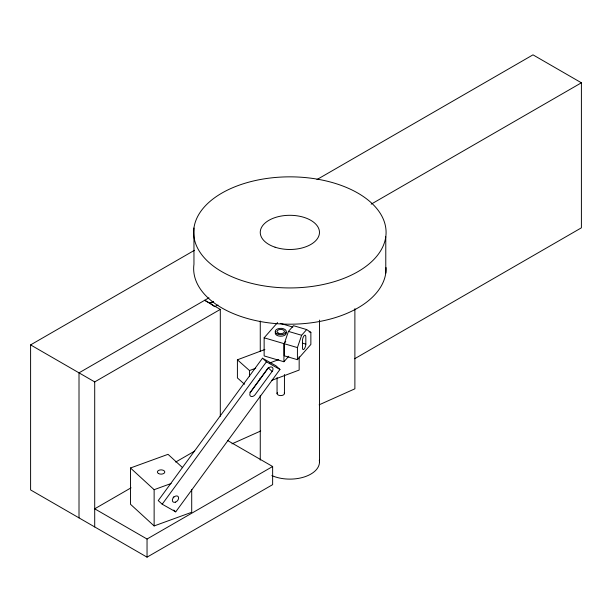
<?xml version="1.0" encoding="UTF-8"?>
<svg xmlns="http://www.w3.org/2000/svg" width="612" height="612" viewBox="0 0 612 612"><rect width="100%" height="100%" fill="white"/><g stroke="black" fill="none" stroke-linecap="round" stroke-linejoin="round"><path stroke-width="0.92" d="M284.236 343.714L288.436 331.398L293.477 325.691L306.666 329.57L310.865 332.362L310.865 344.449L297.424 359.68L284.236 355.802L284.236 343.714L297.424 347.593L297.424 359.68M297.424 347.593L301.624 335.277L306.666 329.57M262.479 358.204L158.248 500.585L162.195 504.204L175.728 511.854L279.959 369.472L276.02 365.854L262.479 358.204L266.427 361.822L279.959 369.472M162.195 504.204L266.427 361.822M272.133 371.446L255.181 394.602A3.703 2.555 -47.5 0 1 250.759 396.293A3.703 2.555 -47.5 0 1 250.675 392.047L267.62 368.898A3.703 2.555 -47.5 0 1 272.049 367.208A3.703 2.555 -47.5 0 1 272.133 371.446L268.194 367.827L251.241 390.984A3.703 2.555 -47.5 0 1 249.849 392.3M288.803 356.207L283.922 361.746L264.139 355.932L264.139 337.801L277.573 322.57M283.922 361.746L283.922 343.623L285.75 341.542M227.664 440.548L272.638 466.512L272.638 484.643L147.041 557.157L30.6 489.929L30.6 344.9L194.478 250.285M316.97 179.561L532.991 54.843L581.4 82.796L581.4 227.825L354.623 358.754M208.952 297.822L79.009 372.846L79.009 517.874M371.17 204.163L581.4 82.796M213.305 301.356L210 303.261L204.76 300.24M30.6 344.9L94.707 381.911L220.305 309.397L220.305 416.259M131.067 487.818L94.707 508.809L147.041 539.027L272.638 466.512M175.682 462.06L194.692 451.09M213.481 301.701L210 303.261L214.537 306.643L218.017 305.082M231.971 443.861L260.735 430.978M319.143 404.823L354.883 388.819L354.883 308.67M244.525 384.26L237.41 377.933L237.41 359.802L264.897 349.498M237.41 359.802L249.505 370.558L255.709 368.225M269.9 362.908L278.766 359.581M271.674 380.373L299.161 370.069L299.161 356.712M191.709 489.378L191.709 512.282L154.132 525.938L130.471 504.25L130.471 467.989L168.04 454.326L182.659 467.729M130.471 467.989L154.132 489.684L171.13 483.503M280.273 323.365L292.865 327.068M309.106 331.849L310.865 332.362M288.436 331.398L301.624 335.277M302.305 343.08L305.824 344.12A3.703 1.369 -73.6 0 1 304.141 349.039A3.703 1.369 -73.6 0 1 302.466 347.922L302.466 340.624A3.703 1.369 -73.6 0 1 304.141 335.697A3.703 1.369 -73.6 0 1 305.824 336.814L305.824 344.12M264.139 337.801L283.922 343.623M204.607 300.331L220.305 309.397M173.754 510.048L175.728 511.854M385.782 236.768A96.214 55.547 0 0 1 235.345 278.162A96.214 55.547 0 0 1 248.48 182.246A96.214 55.547 0 0 1 385.782 236.768L385.782 273.029M319.472 320.091L319.472 462.022M284.442 374.475L284.442 393.355M277.052 377.528L277.052 393.577M260.261 321.04L260.261 351.525M260.261 395.344L260.261 460.117M249.505 370.558L249.505 376.281M193.958 228.016L193.958 264.277A96.214 55.547 0 0 0 286.997 324.176A96.214 55.547 0 0 0 386.065 267.589M154.132 489.684L154.132 525.938M147.041 539.027L147.041 557.157M94.707 381.911L94.707 526.94M259.947 378.729A3.703 2.532 -48.4 0 1 259.35 379.486M284.266 392.805A3.703 2.134 0 0 1 280.457 395.597A3.703 2.134 0 0 1 277.45 392.499M286.056 332.102A5.554 3.205 0 0 1 280.22 336.233A5.554 3.205 0 0 1 275.844 331.536M173.785 496.791A3.703 2.555 -47.5 0 1 173.15 497.518M319.311 460.239A29.606 17.09 0 0 1 304.332 476.939A29.606 17.09 0 0 1 271.843 475.585M278.269 333.119A3.703 2.134 0 0 0 284.366 331.972A3.703 2.134 0 0 0 279.6 329.501A3.703 2.134 0 0 0 278.269 333.119M276.961 333.877A5.554 3.205 0 0 0 286.156 332.247A5.554 3.205 0 0 0 279.118 328.468A5.554 3.205 0 0 0 276.961 333.877M175.537 502.131A3.703 2.555 -47.5 0 0 178.153 496.592A3.703 2.555 -47.5 0 0 172.737 498.665A3.703 2.555 -47.5 0 0 175.537 502.131M158.569 473.573A3.703 2.134 0 0 0 164.697 472.479A3.703 2.134 0 0 0 159.992 469.962A3.703 2.134 0 0 0 158.569 473.573M275.063 247.194A29.606 17.09 0 0 0 319.472 232.392A29.606 17.09 0 0 0 275.063 217.589A29.606 17.09 0 0 0 275.063 247.194"/></g></svg>
